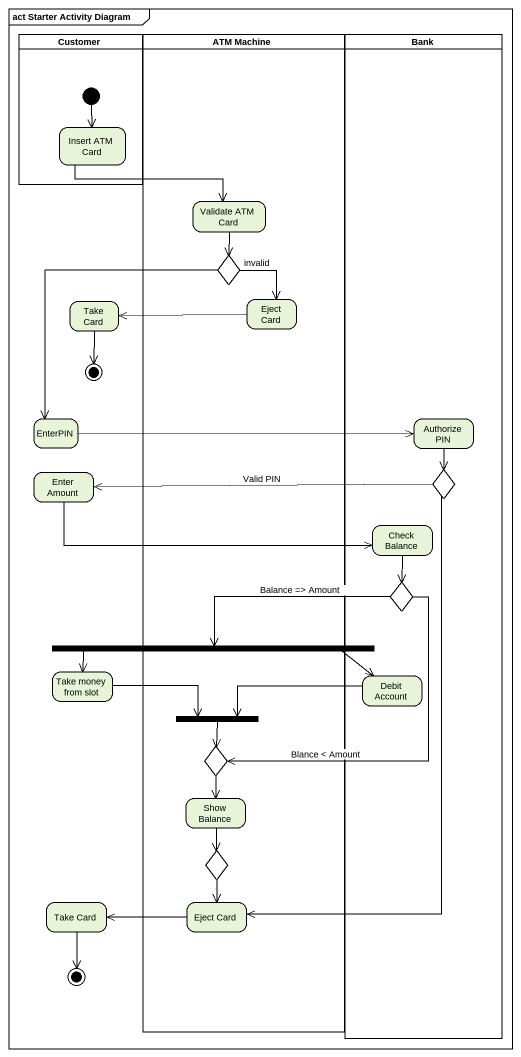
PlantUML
@startuml
mainframe act Starter Activity Diagram
hide empty description
state Customer <<partition>> {
  state "Insert ATM Card" as Insert_ATM_Card
  [*] --> Insert_ATM_Card
}
state "ATM Machine" as ATM_Machine <<partition>> {
  state "Validate ATM Card" as Validate_ATM_Card
  state choice1 <<choice>>
  state "Eject Card" as Eject_Card
  state fork2 <<join>>
  state choice4 <<choice>>
  state "Show Balance" as Show_Balance
  state choice5 <<choice>>
  state "Eject Card" as Eject_Card_2
}
state Bank <<partition>> {
  state "Authorize PIN" as Authorize_PIN
  state choice2 <<choice>>
  state "Check Balance" as Check_Balance
  state choice3 <<choice>>
  state "Debit Account" as Debit_Account
}
state "Take Card" as Take_Card
state final1 <<end>>
state EnterPIN
state "Enter Amount" as Enter_Amount
state fork1 <<fork>>
state "Take money from slot" as Take_money_from_slot
state "Take Card" as Take_Card_2
state final2 <<end>>
Insert_ATM_Card -right-> Validate_ATM_Card
Validate_ATM_Card --> choice1
choice1 --> Eject_Card : invalid
choice1 --> EnterPIN
Take_Card --> final1
Eject_Card -left-> Take_Card
EnterPIN -right-> Authorize_PIN
Authorize_PIN --> choice2
Enter_Amount -right-> Check_Balance
choice2 -left-> Enter_Amount : Valid PIN
choice2 --> Eject_Card_2
Check_Balance --> choice3
choice3 -left-> fork1 : Balance => Amount
choice3 --> choice4 : Blance < Amount
fork1 -left-> Take_money_from_slot
fork1 -right-> Debit_Account
Take_money_from_slot -right-> fork2
Debit_Account -left-> fork2
fork2 --> choice4
choice4 --> Show_Balance
Show_Balance --> choice5
choice5 --> Eject_Card_2
Take_Card_2 --> final2
Eject_Card_2 -left-> Take_Card_2
@enduml
